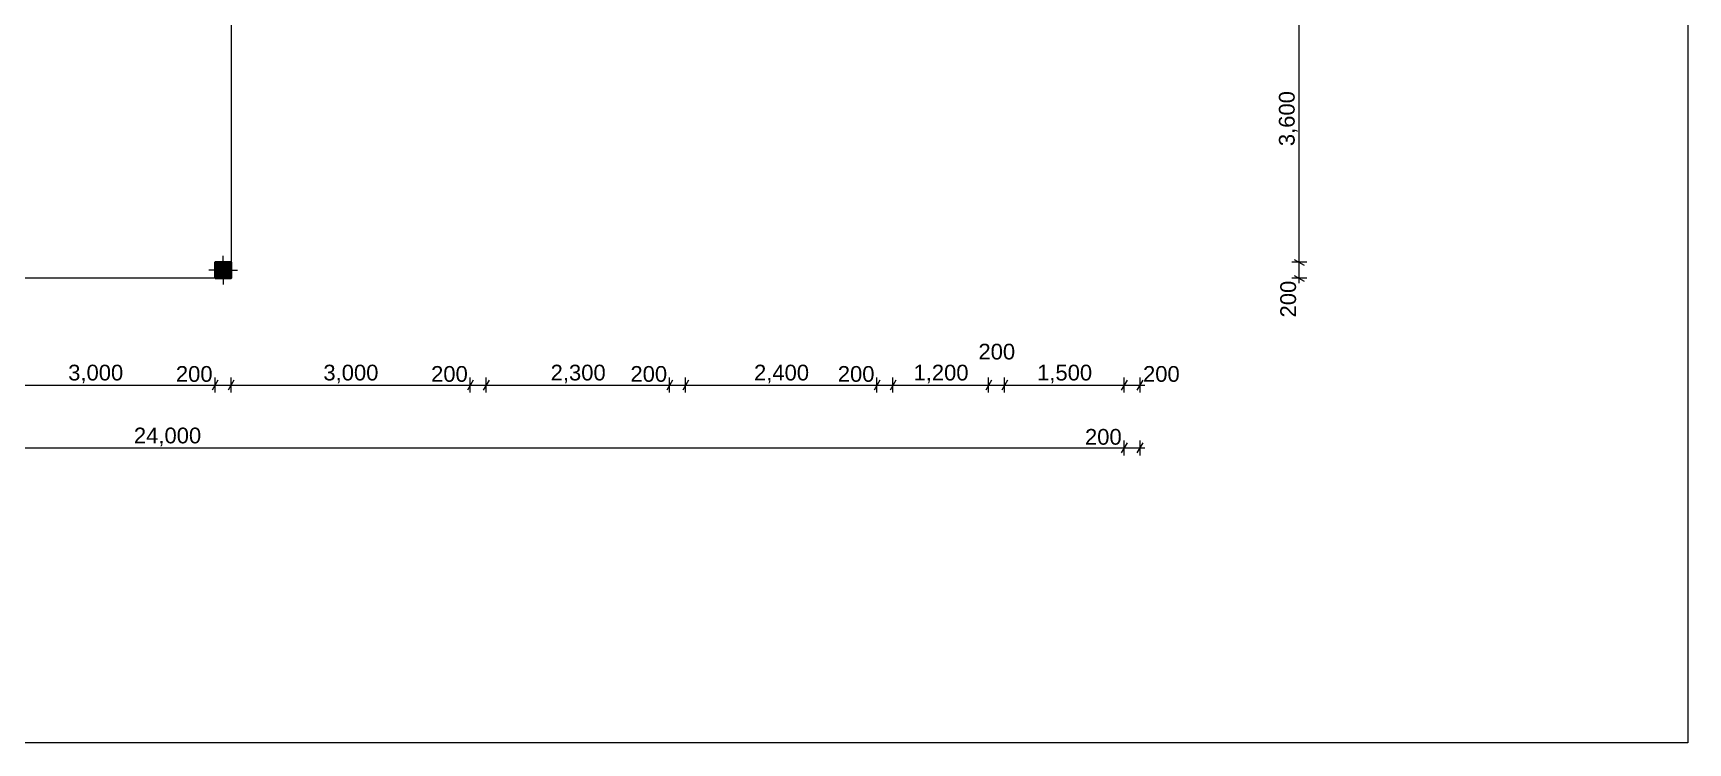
# Model space of a CAD drawing. Header units: millimetres. Extents: x 0.5 to 15.9, y 0.5 to 11.1.
# Drawn here: x 7.78 to 15.95, y 0.59 to 4.1 of the extents above; entities that cross this region are included whole.
import ezdxf

# ---------------------------------------------------------------- set-up
doc = ezdxf.new("R2010")
doc.units = ezdxf.units.MM
doc.layers.add('PDF_Geometry', color=7, linetype='Continuous', true_color=0x029e21)
doc.layers.add('PDF_Solid Fills', color=7, linetype='Continuous', true_color=0xffffff)
doc.layers.add('PDF_Text', color=7, linetype='Continuous')
doc.styles.add('PDF ArialMT', font='arial.ttf')

msp = doc.modelspace()

# ---------------------------------------------------------------- linework, layer by layer
at = {"layer": 'PDF_Geometry', "color": 7, "lineweight": 13}
msp.add_lwpolyline([(0.5937, 11.1016), (15.948, 11.1016), (15.948, 0.5898), (0.5937, 0.5898)], close=True, dxfattribs=at)
for points in [[(14.0294, 2.8608), (14.0294, 2.8848), (14.0294, 2.9636), (14.0294, 4.3809), (14.0294, 4.4596), (14.0294, 5.877), (14.0294, 5.9557), (14.0294, 6.8218), (14.0294, 6.9006), (14.0294, 8.3179), (14.0294, 8.3967), (14.0294, 8.4207)], [(14.0663, 2.9636), (13.9925, 2.9636)], [(14.0048, 2.9778), (14.054, 2.9494)], [(14.0663, 2.8848), (13.9925, 2.8848)], [(14.0048, 2.899), (14.054, 2.8706)], [(8.6909, 2.382), (8.6625, 2.3328)], [(8.6767, 2.3205), (8.6767, 2.3943)], [(8.7697, 2.382), (8.7413, 2.3328)], [(8.7555, 2.3205), (8.7555, 2.3943)], [(9.9508, 2.382), (9.9224, 2.3328)], [(9.9366, 2.3205), (9.9366, 2.3943)], [(10.0295, 2.382), (10.0011, 2.3328)], [(10.0153, 2.3205), (10.0153, 2.3943)], [(10.935, 2.382), (10.9066, 2.3328)], [(10.9208, 2.3205), (10.9208, 2.3943)], [(11.0138, 2.382), (10.9854, 2.3328)], [(10.9996, 2.3205), (10.9996, 2.3943)], [(11.9587, 2.382), (11.9302, 2.3328)], [(11.9445, 2.3205), (11.9445, 2.3943)], [(12.0374, 2.382), (12.009, 2.3328)], [(12.0232, 2.3205), (12.0232, 2.3943)], [(12.5098, 2.382), (12.4814, 2.3328)], [(12.4956, 2.3205), (12.4956, 2.3943)], [(12.5886, 2.382), (12.5602, 2.3328)], [(12.5744, 2.3205), (12.5744, 2.3943)], [(13.1791, 2.382), (13.1507, 2.3328)], [(13.1649, 2.3205), (13.1649, 2.3943)], [(13.2295, 2.3328), (13.2579, 2.382)], [(13.2437, 2.3205), (13.2437, 2.3943)], [(3.6133, 2.3574), (3.6373, 2.3574), (3.7161, 2.3574), (5.1334, 2.3574), (5.2121, 2.3574), (6.157, 2.3574), (6.2358, 2.3574), (7.4169, 2.3574), (7.4956, 2.3574), (8.6767, 2.3574), (8.7555, 2.3574), (9.9366, 2.3574), (10.0153, 2.3574), (10.9208, 2.3574), (10.9996, 2.3574), (11.9445, 2.3574), (12.0232, 2.3574), (12.4956, 2.3574), (12.5744, 2.3574), (13.1649, 2.3574), (13.2437, 2.3574), (13.2677, 2.3574)], [(3.6133, 2.0467), (3.6373, 2.0467), (3.7161, 2.0467), (13.1649, 2.0467), (13.2437, 2.0467), (13.2677, 2.0467)], [(13.1791, 2.0713), (13.1507, 2.0221)], [(13.1649, 2.0099), (13.1649, 2.0837)], [(13.2295, 2.0221), (13.2579, 2.0713)], [(13.2437, 2.0099), (13.2437, 2.0837)]]:
    msp.add_lwpolyline(points, dxfattribs=at)
at = {"layer": 'PDF_Geometry', "color": 123, "lineweight": 18, "true_color": 0x71cebe}
msp.add_lwpolyline([(3.6373, 8.3967), (13.2437, 8.3967), (13.2437, 4.3809), (8.7555, 4.3809), (8.7555, 2.8848), (7.4169, 2.8848), (7.4169, 4.3809), (3.6373, 4.3809)], close=True, dxfattribs=at)
at = {"layer": 'PDF_Geometry', "color": 14, "lineweight": 35, "true_color": 0xa80f02}
msp.add_lwpolyline([(8.6767, 2.8848), (8.7555, 2.8848), (8.7555, 2.9636), (8.6767, 2.9636)], close=True, dxfattribs=at)
at = {"layer": 'PDF_Geometry', "color": 54, "lineweight": 9, "true_color": 0x9f9f00}
for points in [[(8.7125, 2.9626), (8.7125, 2.9626)], [(8.7433, 2.952), (8.7433, 2.952)], [(8.7041, 2.8875), (8.7041, 2.8875)], [(8.7433, 2.9047), (8.7433, 2.9047)], [(8.7459, 2.9292), (8.7459, 2.9292)]]:
    msp.add_lwpolyline(points, dxfattribs=at)
at = {"layer": 'PDF_Geometry', "color": 1, "lineweight": 0}
for points in [[(8.7161, 2.9557), (8.7161, 2.9951)], [(8.6846, 2.9242), (8.6452, 2.9242)], [(8.7161, 2.9242), (8.7161, 2.9242)], [(8.7161, 2.8927), (8.7161, 2.8533)], [(8.7476, 2.9242), (8.787, 2.9242)]]:
    msp.add_lwpolyline(points, dxfattribs=at)
at = {"layer": 'PDF_Solid Fills', "lineweight": 0, "transparency": 33554559}
msp.add_solid([(8.6767, 2.8848), (8.6767, 2.9636), (8.7555, 2.8848), (8.7555, 2.9636)], dxfattribs=at)

# ---------------------------------------------------------------- texts
at = {"layer": 'PDF_Text', "char_height": 0.07775, "attachment_point": 4, "rotation": 90, "style": 'PDF ArialMT'}
for s, insert in [('3,600', (13.975, 3.5376)), ('200', (13.975, 2.6914))]:
    msp.add_mtext(s, dxfattribs=dict(at, insert=insert))
at = {"layer": 'PDF_Text', "char_height": 0.07775, "attachment_point": 4, "style": 'PDF ArialMT'}
for s, insert in [('200', (12.4454, 2.522)), ('3,000', (7.9515, 2.4118)), ('200', (8.4832, 2.4118)), ('3,000', (9.2114, 2.4118)), ('200', (9.7431, 2.4118)), ('2,300', (10.3334, 2.4118)), ('200', (10.7273, 2.4118)), ('2,400', (11.3374, 2.4118)), ('200', (11.751, 2.4118)), ('1,200', (12.1248, 2.4118)), ('1,500', (12.735, 2.4118)), ('200', (13.2579, 2.4118)), ('24,000', (8.276, 2.1011)), ('200', (12.9714, 2.1011))]:
    msp.add_mtext(s, dxfattribs=dict(at, insert=insert))

doc.saveas('drawing.dxf')
